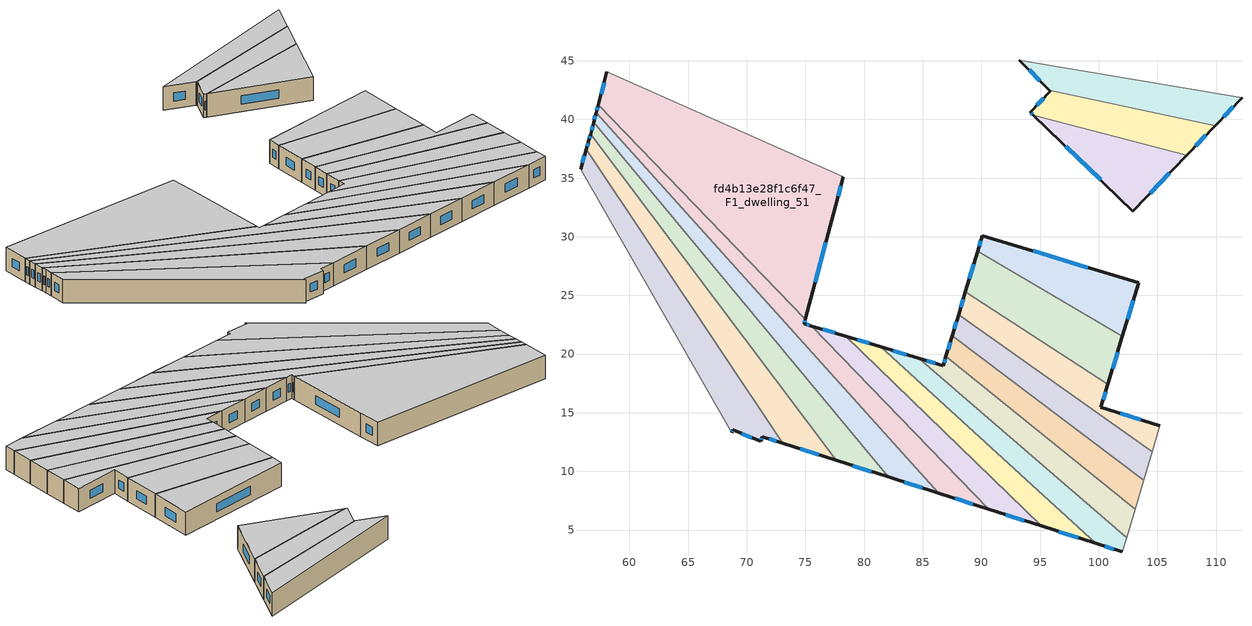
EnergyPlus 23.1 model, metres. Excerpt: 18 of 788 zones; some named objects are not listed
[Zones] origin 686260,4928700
fd4b13e28f1c6f47_F1_dwelling_37
 floor to fd4b13e28f1c6f47_F0_dwelling_37 (EU_floor_Construction): 56.32,37.46 73.07,12.39 71.34,12.95 71.2,12.57 68.8,13.53 68.71,13.31 55.82,35.76 z3
 wall outside (EU_wall_Construction): 68.71,13.31 68.8,13.53 71.2,12.57 71.34,12.95 73.07,12.39 / 56.32,37.46 55.82,35.76 z3:6
 wall to fd4b13e28f1c6f47_F1_dwelling_36 (EU_wall_Construction): 55.82,35.76 68.71,13.31 z3:6
 wall to fd4b13e28f1c6f47_F1_dwelling_38 (EU_wall_Construction): 73.07,12.39 56.32,37.46 z3:6
 window (EU_Window_Construction): 68.74,13.38 68.77,13.46 / 56.16,36.91 55.99,36.31 / 71.9,12.77 72.51,12.57 / 71.24,12.69 71.29,12.83 / 69.58,13.22 70.42,12.88 z3.97:5.03
 ceiling to fd4b13e28f1c6f47_F2_dwelling_37 (EU_floor_Construction): 73.07,12.39 56.32,37.46 55.82,35.76 68.71,13.31 68.8,13.53 71.2,12.57 71.34,12.95 z6
fd4b13e28f1c6f47_F1_dwelling_38
 floor to fd4b13e28f1c6f47_F0_dwelling_38 (EU_floor_Construction): 56.68,38.75 77.62,10.94 73.07,12.39 56.32,37.46 56.55,38.24 z3
 wall outside (EU_wall_Construction): 56.68,38.75 56.55,38.24 56.32,37.46 / 73.07,12.39 77.62,10.94 z3:6
 wall to fd4b13e28f1c6f47_F1_dwelling_39 (EU_wall_Construction): 77.62,10.94 56.68,38.75 z3:6
 window (EU_Window_Construction): 56.47,37.99 56.4,37.72 / 56.64,38.58 56.59,38.4 / 74.54,11.92 76.15,11.41 z3.97:5.03
 ceiling to fd4b13e28f1c6f47_F2_dwelling_38 (EU_floor_Construction): 77.62,10.94 56.68,38.75 56.55,38.24 56.32,37.46 73.07,12.39 z6
fd4b13e28f1c6f47_F1_dwelling_39
 floor to fd4b13e28f1c6f47_F0_dwelling_39 (EU_floor_Construction): 56.95,39.76 82.04,9.52 77.62,10.94 56.68,38.75 z3
 wall outside (EU_wall_Construction): 56.95,39.76 56.68,38.75 / 77.62,10.94 82.04,9.52 z3:6
 wall to fd4b13e28f1c6f47_F1_dwelling_40 (EU_wall_Construction): 82.04,9.52 56.95,39.76 z3:6
 window (EU_Window_Construction): 56.86,39.43 56.77,39.08 / 79.05,10.48 80.61,9.98 z3.97:5.03
 ceiling to fd4b13e28f1c6f47_F2_dwelling_39 (EU_floor_Construction): 82.04,9.52 56.95,39.76 56.68,38.75 77.62,10.94 z6
fd4b13e28f1c6f47_F1_dwelling_40
 floor to fd4b13e28f1c6f47_F0_dwelling_40 (EU_floor_Construction): 57.16,40.57 86.37,8.14 82.04,9.52 56.95,39.76 z3
 wall outside (EU_wall_Construction): 57.16,40.57 56.95,39.76 / 82.04,9.52 86.37,8.14 z3:6
 wall to fd4b13e28f1c6f47_F1_dwelling_41 (EU_wall_Construction): 86.37,8.14 57.16,40.57 z3:6
 window (EU_Window_Construction): 57.09,40.31 57.02,40.02 / 83.44,9.08 84.97,8.59 z3.97:5.03
 ceiling to fd4b13e28f1c6f47_F2_dwelling_40 (EU_floor_Construction): 86.37,8.14 57.16,40.57 56.95,39.76 82.04,9.52 z6
fd4b13e28f1c6f47_F1_dwelling_41
 floor to fd4b13e28f1c6f47_F0_dwelling_41 (EU_floor_Construction): 74.99,22.97 74.89,22.59 75.56,22.39 90.64,6.77 86.37,8.14 57.16,40.57 57.34,41.24 z3
 wall outside (EU_wall_Construction): 86.37,8.14 90.64,6.77 / 57.34,41.24 57.16,40.57 / 75.56,22.39 74.89,22.59 74.99,22.97 z3:6
 wall to fd4b13e28f1c6f47_F1_dwelling_42 (EU_wall_Construction): 90.64,6.77 75.56,22.39 z3:6
 wall to fd4b13e28f1c6f47_F1_dwelling_51 (EU_wall_Construction): 74.99,22.97 57.34,41.24 z3:6
 window (EU_Window_Construction): 87.75,7.7 89.26,7.22 / 57.28,41.03 57.22,40.79 / 74.92,22.71 74.96,22.85 / 75.34,22.45 75.1,22.52 z3.97:5.03
 ceiling to fd4b13e28f1c6f47_F2_dwelling_41 (EU_floor_Construction): 90.64,6.77 75.56,22.39 74.89,22.59 74.99,22.97 57.34,41.24 57.16,40.57 86.37,8.14 z6
fd4b13e28f1c6f47_F1_dwelling_42
 floor to fd4b13e28f1c6f47_F0_dwelling_42 (EU_floor_Construction): 90.64,6.77 75.56,22.39 78.42,21.52 95.08,5.35 z3
 wall outside (EU_wall_Construction): 90.64,6.77 95.08,5.35 / 78.42,21.52 75.56,22.39 z3:6
 wall to fd4b13e28f1c6f47_F1_dwelling_43 (EU_wall_Construction): 95.08,5.35 78.42,21.52 z3:6
 window (EU_Window_Construction): 92.08,6.31 93.64,5.81 / 77.49,21.8 76.48,22.11 z3.97:5.03
 ceiling to fd4b13e28f1c6f47_F2_dwelling_42 (EU_floor_Construction): 95.08,5.35 78.42,21.52 75.56,22.39 90.64,6.77 z6
fd4b13e28f1c6f47_F1_dwelling_43
 floor to fd4b13e28f1c6f47_F0_dwelling_43 (EU_floor_Construction): 95.08,5.35 78.42,21.52 81.43,20.61 99.77,3.85 z3
 wall outside (EU_wall_Construction): 95.08,5.35 99.77,3.85 / 81.43,20.61 78.42,21.52 z3:6
 wall to fd4b13e28f1c6f47_F1_dwelling_44 (EU_wall_Construction): 99.77,3.85 81.43,20.61 z3:6
 window (EU_Window_Construction): 96.6,4.87 98.25,4.34 / 80.46,20.91 79.4,21.23 z3.97:5.03
 ceiling to fd4b13e28f1c6f47_F2_dwelling_43 (EU_floor_Construction): 99.77,3.85 81.43,20.61 78.42,21.52 95.08,5.35 z6
fd4b13e28f1c6f47_F1_dwelling_44
 floor to fd4b13e28f1c6f47_F0_dwelling_44 (EU_floor_Construction): 102.39,4.34 102.03,3.13 99.77,3.85 81.43,20.61 84.66,19.64 z3
 wall outside (EU_wall_Construction): 99.77,3.85 102.03,3.13 / 84.66,19.64 81.43,20.61 z3:6
 wall adiabatic (EU_wall_Construction): 102.03,3.13 102.39,4.34 z3:6
 wall to fd4b13e28f1c6f47_F1_dwelling_45 (EU_wall_Construction): 102.39,4.34 84.66,19.64 z3:6
 window (EU_Window_Construction): 100.5,3.62 101.3,3.36 / 83.61,19.95 82.48,20.3 z3.97:5.03
 ceiling to fd4b13e28f1c6f47_F2_dwelling_44 (EU_floor_Construction): 102.03,3.13 102.39,4.34 84.66,19.64 81.43,20.61 99.77,3.85 z6
fd4b13e28f1c6f47_F1_dwelling_45
 floor to fd4b13e28f1c6f47_F0_dwelling_45 (EU_floor_Construction): 103.1,6.76 102.39,4.34 84.66,19.64 86.74,19.01 86.98,19.82 z3
 wall outside (EU_wall_Construction): 86.98,19.82 86.74,19.01 84.66,19.64 z3:6
 wall to fd4b13e28f1c6f47_F1_dwelling_46 (EU_wall_Construction): 103.1,6.76 86.98,19.82 z3:6
 wall adiabatic (EU_wall_Construction): 102.39,4.34 103.1,6.76 z3:6
 window (EU_Window_Construction): 86.06,19.21 85.33,19.43 / 86.9,19.55 86.82,19.27 z3.97:5.03
 ceiling to fd4b13e28f1c6f47_F2_dwelling_45 (EU_floor_Construction): 102.39,4.34 103.1,6.76 86.98,19.82 86.74,19.01 84.66,19.64 z6
fd4b13e28f1c6f47_F1_dwelling_46
 floor to fd4b13e28f1c6f47_F0_dwelling_46 (EU_floor_Construction): 103.83,9.22 103.1,6.76 86.98,19.82 87.52,21.58 z3
 wall outside (EU_wall_Construction): 87.52,21.58 86.98,19.82 z3:6
 wall adiabatic (EU_wall_Construction): 103.1,6.76 103.83,9.22 z3:6
 wall to fd4b13e28f1c6f47_F1_dwelling_47 (EU_wall_Construction): 103.83,9.22 87.52,21.58 z3:6
 window (EU_Window_Construction): 87.34,21.01 87.15,20.39 z3.97:5.03
 ceiling to fd4b13e28f1c6f47_F2_dwelling_46 (EU_floor_Construction): 103.1,6.76 103.83,9.22 87.52,21.58 86.98,19.82 z6
fd4b13e28f1c6f47_F1_dwelling_47
 floor to fd4b13e28f1c6f47_F0_dwelling_47 (EU_floor_Construction): 104.56,11.69 103.83,9.22 87.52,21.58 88.05,23.34 z3
 wall outside (EU_wall_Construction): 88.05,23.34 87.52,21.58 z3:6
 wall adiabatic (EU_wall_Construction): 103.83,9.22 104.56,11.69 z3:6
 wall to fd4b13e28f1c6f47_F1_dwelling_48 (EU_wall_Construction): 104.56,11.69 88.05,23.34 z3:6
 window (EU_Window_Construction): 87.88,22.77 87.69,22.15 z3.97:5.03
 ceiling to fd4b13e28f1c6f47_F2_dwelling_47 (EU_floor_Construction): 103.83,9.22 104.56,11.69 88.05,23.34 87.52,21.58 z6
fd4b13e28f1c6f47_F1_dwelling_48
 floor to fd4b13e28f1c6f47_F0_dwelling_48 (EU_floor_Construction): 100.78,17.41 100.19,15.45 105.22,13.91 104.56,11.69 88.05,23.34 88.64,25.3 z3
 wall outside (EU_wall_Construction): 105.22,13.91 100.19,15.45 100.78,17.41 / 88.64,25.3 88.05,23.34 z3:6
 wall adiabatic (EU_wall_Construction): 104.56,11.69 105.22,13.91 z3:6
 wall to fd4b13e28f1c6f47_F1_dwelling_49 (EU_wall_Construction): 100.78,17.41 88.64,25.3 z3:6
 window (EU_Window_Construction): 100.38,16.08 100.59,16.77 / 103.59,14.41 101.82,14.95 / 88.45,24.67 88.24,23.98 z3.97:5.03
 ceiling to fd4b13e28f1c6f47_F2_dwelling_48 (EU_floor_Construction): 104.56,11.69 105.22,13.91 100.19,15.45 100.78,17.41 88.64,25.3 88.05,23.34 z6
fd4b13e28f1c6f47_F1_dwelling_49
 floor to fd4b13e28f1c6f47_F0_dwelling_49 (EU_floor_Construction): 102.02,21.5 100.78,17.41 88.64,25.3 89.69,28.76 z3
 wall outside (EU_wall_Construction): 89.69,28.76 88.64,25.3 / 100.78,17.41 102.02,21.5 z3:6
 wall to fd4b13e28f1c6f47_F1_dwelling_50 (EU_wall_Construction): 102.02,21.5 89.69,28.76 z3:6
 window (EU_Window_Construction): 89.35,27.64 88.98,26.42 / 101.18,18.74 101.61,20.18 z3.97:5.03
 ceiling to fd4b13e28f1c6f47_F2_dwelling_49 (EU_floor_Construction): 100.78,17.41 102.02,21.5 89.69,28.76 88.64,25.3 z6
fd4b13e28f1c6f47_F1_dwelling_50
 floor to fd4b13e28f1c6f47_F0_dwelling_50 (EU_floor_Construction): 103.4,26.08 102.02,21.5 89.69,28.76 90.09,30.09 z3
 wall outside (EU_wall_Construction): 102.02,21.5 103.4,26.08 90.09,30.09 89.69,28.76 z3:6
 window (EU_Window_Construction): 99.08,27.38 94.4,28.79 / 102.46,22.99 102.95,24.59 / 89.96,29.66 89.82,29.19 z3.97:5.03
 ceiling to fd4b13e28f1c6f47_F2_dwelling_50 (EU_floor_Construction): 102.02,21.5 103.4,26.08 90.09,30.09 89.69,28.76 z6
fd4b13e28f1c6f47_F1_dwelling_51
 floor to fd4b13e28f1c6f47_F0_dwelling_51 (EU_floor_Construction): 78.24,35.12 77.6,32.68 74.99,22.97 57.34,41.24 58.08,44.05 z3
 wall outside (EU_wall_Construction): 74.99,22.97 77.6,32.68 78.24,35.12 / 58.08,44.05 57.34,41.24 z3:6
 wall to fd4b13e28f1c6f47_F1_dwelling_52 (EU_wall_Construction): 78.24,35.12 58.08,44.05 z3:6
 window (EU_Window_Construction): 75.84,26.12 76.75,29.53 / 57.84,43.14 57.58,42.15 / 77.81,33.47 78.03,34.33 z3.97:5.03
 ceiling to fd4b13e28f1c6f47_F2_dwelling_51 (EU_floor_Construction): 74.99,22.97 77.6,32.68 78.24,35.12 58.08,44.05 57.34,41.24 z6
fd4b13e28f1c6f47_F1_dwelling_53
 floor to fd4b13e28f1c6f47_F0_dwelling_53 (EU_floor_Construction): 107.49,36.94 102.91,32.19 94.42,40.37 z3
 wall outside (EU_wall_Construction): 94.42,40.37 102.91,32.19 107.49,36.94 z3:6
 wall to fd4b13e28f1c6f47_F1_dwelling_54 (EU_wall_Construction): 107.49,36.94 94.42,40.37 z3:6
 window (EU_Window_Construction): 104.39,33.73 106,35.4 / 97.17,37.72 100.16,34.84 z3.97:5.03
 ceiling to fd4b13e28f1c6f47_F2_dwelling_53 (EU_floor_Construction): 102.91,32.19 107.49,36.94 94.42,40.37 z6
fd4b13e28f1c6f47_F1_dwelling_54
 floor to fd4b13e28f1c6f47_F0_dwelling_54 (EU_floor_Construction): 109.93,39.47 107.49,36.94 94.42,40.37 94.17,40.62 95.88,42.39 95.79,42.48 z3
 wall outside (EU_wall_Construction): 95.79,42.48 95.88,42.39 94.17,40.62 94.42,40.37 / 107.49,36.94 109.93,39.47 z3:6
 wall to fd4b13e28f1c6f47_F1_dwelling_55 (EU_wall_Construction): 109.93,39.47 95.79,42.48 z3:6
 window (EU_Window_Construction): 94.25,40.54 94.34,40.45 / 95.32,41.81 94.72,41.19 / 108.28,37.76 109.14,38.65 z3.97:5.03
 ceiling to fd4b13e28f1c6f47_F2_dwelling_54 (EU_floor_Construction): 107.49,36.94 109.93,39.47 95.79,42.48 95.88,42.39 94.17,40.62 94.42,40.37 z6
fd4b13e28f1c6f47_F1_dwelling_55
 floor to fd4b13e28f1c6f47_F0_dwelling_55 (EU_floor_Construction): 112.22,41.84 109.93,39.47 95.79,42.48 93.24,45.07 z3
 wall outside (EU_wall_Construction): 93.24,45.07 95.79,42.48 / 109.93,39.47 112.22,41.84 z3:6
 wall to fd4b13e28f1c6f47_F1_dwelling_56 (EU_wall_Construction): 112.22,41.84 93.24,45.07 z3:6
 window (EU_Window_Construction): 94.07,44.23 94.96,43.32 / 110.67,40.24 111.47,41.07 z3.97:5.03
 ceiling to fd4b13e28f1c6f47_F2_dwelling_55 (EU_floor_Construction): 109.93,39.47 112.22,41.84 93.24,45.07 95.79,42.48 z6
[Building]
EU S2 Campaign: North Axis=0; Terrain=City; Solar Distribution=FullExterior
[Site:Location]
Bologna: Latitude=44.5; Longitude=11.25; Time Zone=1; Elevation=37
[SizingPeriod:WeatherFileDays]
AnnualSizingPeriod: Begin Month=1; Begin Day of Month=1; End Month=12; End Day of Month=31; Day of Week for Start Day=Monday; Use Weather File Daylight Saving Period=No; Use Weather File Rain and Snow Indicators=No
[MATERIAL]
EU_InternalMass_Material: Roughness=MediumRough; Thickness=0.1; Conductivity=1; Density=1800; Specific Heat=900; Thermal Absorptance=0.9; Solar Absorptance=0.7; Visible Absorptance=0.7
[MATERIAL:NOMASS] Roughness=MediumRough; Thermal Absorptance=0.9; Solar Absorptance=0.7; Visible Absorptance=0.7
Name | Thermal Resistance
EU_wall_NoMass | 0.779417
EU_floor_NoMass | 0.588222
[WINDOWMATERIAL:SIMPLEGLAZINGSYSTEM]
EU_Window_SimpleGlazing: UFactor=5.16242; Solar Heat Gain Coefficient=0.85; Visible Transmittance=0.85
[CONSTRUCTION]
EU_wall_Construction: EU_wall_NoMass
EU_floor_Construction: EU_floor_NoMass
EU_Window_Construction: EU_Window_SimpleGlazing
EU_InternalMass_Construction: EU_InternalMass_Material
[ZONE] Type=1; Multiplier=1; Ceiling Height=autocalculate; Floor Area=autocalculate; Part of Total Floor Area=Yes
Name | Volume
fd4b13e28f1c6f47_F1_dwelling_37 | 190.11
fd4b13e28f1c6f47_F1_dwelling_38 | 190.018
fd4b13e28f1c6f47_F1_dwelling_39 | 190.095
fd4b13e28f1c6f47_F1_dwelling_40 | 190.117
fd4b13e28f1c6f47_F1_dwelling_41 | 190.074
fd4b13e28f1c6f47_F1_dwelling_42 | 119.744
fd4b13e28f1c6f47_F1_dwelling_43 | 126.868
fd4b13e28f1c6f47_F1_dwelling_44 | 131.747
fd4b13e28f1c6f47_F1_dwelling_45 | 127.926
fd4b13e28f1c6f47_F1_dwelling_46 | 126.876
fd4b13e28f1c6f47_F1_dwelling_47 | 126.95
fd4b13e28f1c6f47_F1_dwelling_48 | 120.264
fd4b13e28f1c6f47_F1_dwelling_49 | 164.548
fd4b13e28f1c6f47_F1_dwelling_50 | 128.534
fd4b13e28f1c6f47_F1_dwelling_51 | 505.823
fd4b13e28f1c6f47_F1_dwelling_53 | 116.773
fd4b13e28f1c6f47_F1_dwelling_54 | 113.755
fd4b13e28f1c6f47_F1_dwelling_55 | 121.934
[INTERNALMASS] Construction=EU_InternalMass_Construction
Name | Zone or ZoneList | Surface Area
fd4b13e28f1c6f47_F1_dwelling_37_EU_InternalMass | fd4b13e28f1c6f47_F1_dwelling_37 | 63.37
fd4b13e28f1c6f47_F1_dwelling_38_EU_InternalMass | fd4b13e28f1c6f47_F1_dwelling_38 | 63.3395
fd4b13e28f1c6f47_F1_dwelling_39_EU_InternalMass | fd4b13e28f1c6f47_F1_dwelling_39 | 63.3649
fd4b13e28f1c6f47_F1_dwelling_40_EU_InternalMass | fd4b13e28f1c6f47_F1_dwelling_40 | 63.3723
fd4b13e28f1c6f47_F1_dwelling_41_EU_InternalMass | fd4b13e28f1c6f47_F1_dwelling_41 | 63.3581
fd4b13e28f1c6f47_F1_dwelling_42_EU_InternalMass | fd4b13e28f1c6f47_F1_dwelling_42 | 39.9143
fd4b13e28f1c6f47_F1_dwelling_43_EU_InternalMass | fd4b13e28f1c6f47_F1_dwelling_43 | 42.2893
fd4b13e28f1c6f47_F1_dwelling_44_EU_InternalMass | fd4b13e28f1c6f47_F1_dwelling_44 | 43.9156
fd4b13e28f1c6f47_F1_dwelling_45_EU_InternalMass | fd4b13e28f1c6f47_F1_dwelling_45 | 42.6423
fd4b13e28f1c6f47_F1_dwelling_46_EU_InternalMass | fd4b13e28f1c6f47_F1_dwelling_46 | 42.2918
fd4b13e28f1c6f47_F1_dwelling_47_EU_InternalMass | fd4b13e28f1c6f47_F1_dwelling_47 | 42.3171
fd4b13e28f1c6f47_F1_dwelling_48_EU_InternalMass | fd4b13e28f1c6f47_F1_dwelling_48 | 40.0876
fd4b13e28f1c6f47_F1_dwelling_49_EU_InternalMass | fd4b13e28f1c6f47_F1_dwelling_49 | 54.8485
fd4b13e28f1c6f47_F1_dwelling_50_EU_InternalMass | fd4b13e28f1c6f47_F1_dwelling_50 | 42.8446
fd4b13e28f1c6f47_F1_dwelling_51_EU_InternalMass | fd4b13e28f1c6f47_F1_dwelling_51 | 168.598
fd4b13e28f1c6f47_F1_dwelling_53_EU_InternalMass | fd4b13e28f1c6f47_F1_dwelling_53 | 38.922
fd4b13e28f1c6f47_F1_dwelling_54_EU_InternalMass | fd4b13e28f1c6f47_F1_dwelling_54 | 37.9189
fd4b13e28f1c6f47_F1_dwelling_55_EU_InternalMass | fd4b13e28f1c6f47_F1_dwelling_55 | 40.6451
[OTHEREQUIPMENT] Fuel Type=Electricity; Design Level Calculation Method=Watts/Area; Power per Zone Floor Area=1; Fraction Latent=0; Fraction Radiant=0; Fraction Lost=0; Carbon Dioxide Generation Rate=0; EndUse Subcategory=EU_Step8_InternalGains
Name | Zone or ZoneList or Space or SpaceList | Schedule
EU_Step8_InternalGain_fd4b13e28f1c6f47_F1_dwelling_37_f000 | fd4b13e28f1c6f47_F1_dwelling_37 | EU_Step8_GainSchedule_fd4b13e28f1c6f47_F1_dwelling_37_f000
EU_Step8_InternalGain_fd4b13e28f1c6f47_F1_dwelling_38_f000 | fd4b13e28f1c6f47_F1_dwelling_38 | EU_Step8_GainSchedule_fd4b13e28f1c6f47_F1_dwelling_38_f000
EU_Step8_InternalGain_fd4b13e28f1c6f47_F1_dwelling_39_f000 | fd4b13e28f1c6f47_F1_dwelling_39 | EU_Step8_GainSchedule_fd4b13e28f1c6f47_F1_dwelling_39_f000
EU_Step8_InternalGain_fd4b13e28f1c6f47_F1_dwelling_40_f000 | fd4b13e28f1c6f47_F1_dwelling_40 | EU_Step8_GainSchedule_fd4b13e28f1c6f47_F1_dwelling_40_f000
EU_Step8_InternalGain_fd4b13e28f1c6f47_F1_dwelling_41_f000 | fd4b13e28f1c6f47_F1_dwelling_41 | EU_Step8_GainSchedule_fd4b13e28f1c6f47_F1_dwelling_41_f000
EU_Step8_InternalGain_fd4b13e28f1c6f47_F1_dwelling_42_f000 | fd4b13e28f1c6f47_F1_dwelling_42 | EU_Step8_GainSchedule_fd4b13e28f1c6f47_F1_dwelling_42_f000
EU_Step8_InternalGain_fd4b13e28f1c6f47_F1_dwelling_43_f000 | fd4b13e28f1c6f47_F1_dwelling_43 | EU_Step8_GainSchedule_fd4b13e28f1c6f47_F1_dwelling_43_f000
EU_Step8_InternalGain_fd4b13e28f1c6f47_F1_dwelling_44_f000 | fd4b13e28f1c6f47_F1_dwelling_44 | EU_Step8_GainSchedule_fd4b13e28f1c6f47_F1_dwelling_44_f000
EU_Step8_InternalGain_fd4b13e28f1c6f47_F1_dwelling_45_f000 | fd4b13e28f1c6f47_F1_dwelling_45 | EU_Step8_GainSchedule_fd4b13e28f1c6f47_F1_dwelling_45_f000
EU_Step8_InternalGain_fd4b13e28f1c6f47_F1_dwelling_46_f000 | fd4b13e28f1c6f47_F1_dwelling_46 | EU_Step8_GainSchedule_fd4b13e28f1c6f47_F1_dwelling_46_f000
EU_Step8_InternalGain_fd4b13e28f1c6f47_F1_dwelling_47_f000 | fd4b13e28f1c6f47_F1_dwelling_47 | EU_Step8_GainSchedule_fd4b13e28f1c6f47_F1_dwelling_47_f000
EU_Step8_InternalGain_fd4b13e28f1c6f47_F1_dwelling_48_f000 | fd4b13e28f1c6f47_F1_dwelling_48 | EU_Step8_GainSchedule_fd4b13e28f1c6f47_F1_dwelling_48_f000
EU_Step8_InternalGain_fd4b13e28f1c6f47_F1_dwelling_49_f000 | fd4b13e28f1c6f47_F1_dwelling_49 | EU_Step8_GainSchedule_fd4b13e28f1c6f47_F1_dwelling_49_f000
EU_Step8_InternalGain_fd4b13e28f1c6f47_F1_dwelling_50_f000 | fd4b13e28f1c6f47_F1_dwelling_50 | EU_Step8_GainSchedule_fd4b13e28f1c6f47_F1_dwelling_50_f000
EU_Step8_InternalGain_fd4b13e28f1c6f47_F1_dwelling_51_f000 | fd4b13e28f1c6f47_F1_dwelling_51 | EU_Step8_GainSchedule_fd4b13e28f1c6f47_F1_dwelling_51_f000
EU_Step8_InternalGain_fd4b13e28f1c6f47_F1_dwelling_53_f000 | fd4b13e28f1c6f47_F1_dwelling_53 | EU_Step8_GainSchedule_fd4b13e28f1c6f47_F1_dwelling_53_f000
EU_Step8_InternalGain_fd4b13e28f1c6f47_F1_dwelling_54_f000 | fd4b13e28f1c6f47_F1_dwelling_54 | EU_Step8_GainSchedule_fd4b13e28f1c6f47_F1_dwelling_54_f000
EU_Step8_InternalGain_fd4b13e28f1c6f47_F1_dwelling_55_f000 | fd4b13e28f1c6f47_F1_dwelling_55 | EU_Step8_GainSchedule_fd4b13e28f1c6f47_F1_dwelling_55_f000
[ZONEVENTILATION:DESIGNFLOWRATE] Schedule=EU_AlwaysOn; Design Flow Rate Calculation Method=AirChanges/Hour; Air Changes per Hour=0.712058; Ventilation Type=Natural; Fan Pressure Rise=0; Fan Total Efficiency=1; Constant Term Coefficient=1; Temperature Term Coefficient=0; Velocity Term Coefficient=0; Velocity Squared Term Coefficient=0; Minimum Indoor Temperature=-100; Maximum Indoor Temperature=100; Delta Temperature=-100; Minimum Outdoor Temperature=-100; Maximum Outdoor Temperature=100; Maximum Wind Speed=40
Name | Zone or ZoneList or Space or SpaceList
EU_ConstantAir_fd4b13e28f1c6f47_F1_dwelling_37 | fd4b13e28f1c6f47_F1_dwelling_37
EU_ConstantAir_fd4b13e28f1c6f47_F1_dwelling_38 | fd4b13e28f1c6f47_F1_dwelling_38
EU_ConstantAir_fd4b13e28f1c6f47_F1_dwelling_39 | fd4b13e28f1c6f47_F1_dwelling_39
EU_ConstantAir_fd4b13e28f1c6f47_F1_dwelling_40 | fd4b13e28f1c6f47_F1_dwelling_40
EU_ConstantAir_fd4b13e28f1c6f47_F1_dwelling_41 | fd4b13e28f1c6f47_F1_dwelling_41
EU_ConstantAir_fd4b13e28f1c6f47_F1_dwelling_42 | fd4b13e28f1c6f47_F1_dwelling_42
EU_ConstantAir_fd4b13e28f1c6f47_F1_dwelling_43 | fd4b13e28f1c6f47_F1_dwelling_43
EU_ConstantAir_fd4b13e28f1c6f47_F1_dwelling_44 | fd4b13e28f1c6f47_F1_dwelling_44
EU_ConstantAir_fd4b13e28f1c6f47_F1_dwelling_45 | fd4b13e28f1c6f47_F1_dwelling_45
EU_ConstantAir_fd4b13e28f1c6f47_F1_dwelling_46 | fd4b13e28f1c6f47_F1_dwelling_46
EU_ConstantAir_fd4b13e28f1c6f47_F1_dwelling_47 | fd4b13e28f1c6f47_F1_dwelling_47
EU_ConstantAir_fd4b13e28f1c6f47_F1_dwelling_48 | fd4b13e28f1c6f47_F1_dwelling_48
EU_ConstantAir_fd4b13e28f1c6f47_F1_dwelling_49 | fd4b13e28f1c6f47_F1_dwelling_49
EU_ConstantAir_fd4b13e28f1c6f47_F1_dwelling_50 | fd4b13e28f1c6f47_F1_dwelling_50
EU_ConstantAir_fd4b13e28f1c6f47_F1_dwelling_51 | fd4b13e28f1c6f47_F1_dwelling_51
EU_ConstantAir_fd4b13e28f1c6f47_F1_dwelling_53 | fd4b13e28f1c6f47_F1_dwelling_53
EU_ConstantAir_fd4b13e28f1c6f47_F1_dwelling_54 | fd4b13e28f1c6f47_F1_dwelling_54
EU_ConstantAir_fd4b13e28f1c6f47_F1_dwelling_55 | fd4b13e28f1c6f47_F1_dwelling_55
[HVACTEMPLATE:ZONE:IDEALLOADSAIRSYSTEM] System Availability Schedule=EU_AlwaysOn; Maximum Heating Supply Air Temperature=50; Minimum Cooling Supply Air Temperature=13; Maximum Heating Supply Air Humidity Ratio=0.0156; Minimum Cooling Supply Air Humidity Ratio=0.0077; Heating Limit=NoLimit; Cooling Limit=NoLimit; Heating Availability Schedule=EU_AlwaysOn; Cooling Availability Schedule=EU_CoolingOff; Dehumidification Control Type=ConstantSensibleHeatRatio; Cooling Sensible Heat Ratio=0.7; Dehumidification Setpoint=60; Humidification Control Type=None; Humidification Setpoint=30; Outdoor Air Method=None; Outdoor Air Flow Rate per Person=0.00944; Outdoor Air Flow Rate per Zone Floor Area=0; Outdoor Air Flow Rate per Zone=0; Demand Controlled Ventilation Type=None; Outdoor Air Economizer Type=NoEconomizer; Heat Recovery Type=None; Sensible Heat Recovery Effectiveness=0.7; Latent Heat Recovery Effectiveness=0.65
Name | Template Thermostat
fd4b13e28f1c6f47_F1_dwelling_37 | EU_HeatOnly_fd4b13e28f1c6f47_F1_dwelling_37
fd4b13e28f1c6f47_F1_dwelling_38 | EU_HeatOnly_fd4b13e28f1c6f47_F1_dwelling_38
fd4b13e28f1c6f47_F1_dwelling_39 | EU_HeatOnly_fd4b13e28f1c6f47_F1_dwelling_39
fd4b13e28f1c6f47_F1_dwelling_40 | EU_HeatOnly_fd4b13e28f1c6f47_F1_dwelling_40
fd4b13e28f1c6f47_F1_dwelling_41 | EU_HeatOnly_fd4b13e28f1c6f47_F1_dwelling_41
fd4b13e28f1c6f47_F1_dwelling_42 | EU_HeatOnly_fd4b13e28f1c6f47_F1_dwelling_42
fd4b13e28f1c6f47_F1_dwelling_43 | EU_HeatOnly_fd4b13e28f1c6f47_F1_dwelling_43
fd4b13e28f1c6f47_F1_dwelling_44 | EU_HeatOnly_fd4b13e28f1c6f47_F1_dwelling_44
fd4b13e28f1c6f47_F1_dwelling_45 | EU_HeatOnly_fd4b13e28f1c6f47_F1_dwelling_45
fd4b13e28f1c6f47_F1_dwelling_46 | EU_HeatOnly_fd4b13e28f1c6f47_F1_dwelling_46
fd4b13e28f1c6f47_F1_dwelling_47 | EU_HeatOnly_fd4b13e28f1c6f47_F1_dwelling_47
fd4b13e28f1c6f47_F1_dwelling_48 | EU_HeatOnly_fd4b13e28f1c6f47_F1_dwelling_48
fd4b13e28f1c6f47_F1_dwelling_49 | EU_HeatOnly_fd4b13e28f1c6f47_F1_dwelling_49
fd4b13e28f1c6f47_F1_dwelling_50 | EU_HeatOnly_fd4b13e28f1c6f47_F1_dwelling_50
fd4b13e28f1c6f47_F1_dwelling_51 | EU_HeatOnly_fd4b13e28f1c6f47_F1_dwelling_51
fd4b13e28f1c6f47_F1_dwelling_53 | EU_HeatOnly_fd4b13e28f1c6f47_F1_dwelling_53
fd4b13e28f1c6f47_F1_dwelling_54 | EU_HeatOnly_fd4b13e28f1c6f47_F1_dwelling_54
fd4b13e28f1c6f47_F1_dwelling_55 | EU_HeatOnly_fd4b13e28f1c6f47_F1_dwelling_55
[SIZING:ZONE] Zone Cooling Design Supply Air Temperature Input Method=SupplyAirTemperature; Zone Cooling Design Supply Air Temperature=13; Zone Heating Design Supply Air Temperature Input Method=SupplyAirTemperature; Zone Heating Design Supply Air Temperature=50; Zone Cooling Design Supply Air Humidity Ratio=0.008; Zone Heating Design Supply Air Humidity Ratio=0.008; Cooling Design Air Flow Method=DesignDay; Cooling Design Air Flow Rate=0; Cooling Minimum Air Flow per Zone Floor Area=0.000762; Cooling Minimum Air Flow=0; Cooling Minimum Air Flow Fraction=0.2; Heating Design Air Flow Method=DesignDay; Heating Design Air Flow Rate=0; Heating Maximum Air Flow per Zone Floor Area=0.002032; Heating Maximum Air Flow=0.141576; Heating Maximum Air Flow Fraction=0.3; Account for Dedicated Outdoor Air System=No; Dedicated Outdoor Air System Control Strategy=NeutralSupplyAir; Dedicated Outdoor Air Low Setpoint Temperature for Design=autosize; Dedicated Outdoor Air High Setpoint Temperature for Design=autosize; Zone Load Sizing Method=Sensible Load Only No Latent Load; Zone Latent Cooling Design Supply Air Humidity Ratio Input Method=HumidityRatioDifference; Zone Cooling Design Supply Air Humidity Ratio Difference=0.005; Zone Latent Heating Design Supply Air Humidity Ratio Input Method=HumidityRatioDifference; Zone Humidification Design Supply Air Humidity Ratio Difference=0.005
fd4b13e28f1c6f47_F1_dwelling_37; fd4b13e28f1c6f47_F1_dwelling_38; fd4b13e28f1c6f47_F1_dwelling_39; fd4b13e28f1c6f47_F1_dwelling_40; fd4b13e28f1c6f47_F1_dwelling_41; fd4b13e28f1c6f47_F1_dwelling_42; fd4b13e28f1c6f47_F1_dwelling_43; fd4b13e28f1c6f47_F1_dwelling_44; fd4b13e28f1c6f47_F1_dwelling_45; fd4b13e28f1c6f47_F1_dwelling_46; fd4b13e28f1c6f47_F1_dwelling_47; fd4b13e28f1c6f47_F1_dwelling_48; fd4b13e28f1c6f47_F1_dwelling_49; fd4b13e28f1c6f47_F1_dwelling_50; fd4b13e28f1c6f47_F1_dwelling_51; fd4b13e28f1c6f47_F1_dwelling_53; fd4b13e28f1c6f47_F1_dwelling_54; fd4b13e28f1c6f47_F1_dwelling_55
[SCHEDULE:CONSTANT]
Name | Hourly Value
EU_AlwaysOn | 1
EU_CoolingOff | 0
[SCHEDULE:FILE] Column Number=1; Rows to Skip at Top=0; Number of Hours of Data=8760; Column Separator=Comma; Interpolate to Timestep=No; Minutes per Item=60; Adjust Schedule for Daylight Savings=Yes
Name | File
EU_Step8_GainSchedule_fd4b13e28f1c6f47_F1_dwelling_37_f000 | ../../schedules/fd4b13e28f1c6f47/fd4b13e28f1c6f47_F1_dwelling_37_f000_gain.csv
EU_Step8_GainSchedule_fd4b13e28f1c6f47_F1_dwelling_38_f000 | ../../schedules/fd4b13e28f1c6f47/fd4b13e28f1c6f47_F1_dwelling_38_f000_gain.csv
EU_Step8_GainSchedule_fd4b13e28f1c6f47_F1_dwelling_39_f000 | ../../schedules/fd4b13e28f1c6f47/fd4b13e28f1c6f47_F1_dwelling_39_f000_gain.csv
EU_Step8_GainSchedule_fd4b13e28f1c6f47_F1_dwelling_40_f000 | ../../schedules/fd4b13e28f1c6f47/fd4b13e28f1c6f47_F1_dwelling_40_f000_gain.csv
EU_Step8_GainSchedule_fd4b13e28f1c6f47_F1_dwelling_41_f000 | ../../schedules/fd4b13e28f1c6f47/fd4b13e28f1c6f47_F1_dwelling_41_f000_gain.csv
EU_Step8_GainSchedule_fd4b13e28f1c6f47_F1_dwelling_42_f000 | ../../schedules/fd4b13e28f1c6f47/fd4b13e28f1c6f47_F1_dwelling_42_f000_gain.csv
EU_Step8_GainSchedule_fd4b13e28f1c6f47_F1_dwelling_43_f000 | ../../schedules/fd4b13e28f1c6f47/fd4b13e28f1c6f47_F1_dwelling_43_f000_gain.csv
EU_Step8_GainSchedule_fd4b13e28f1c6f47_F1_dwelling_44_f000 | ../../schedules/fd4b13e28f1c6f47/fd4b13e28f1c6f47_F1_dwelling_44_f000_gain.csv
EU_Step8_GainSchedule_fd4b13e28f1c6f47_F1_dwelling_45_f000 | ../../schedules/fd4b13e28f1c6f47/fd4b13e28f1c6f47_F1_dwelling_45_f000_gain.csv
EU_Step8_GainSchedule_fd4b13e28f1c6f47_F1_dwelling_46_f000 | ../../schedules/fd4b13e28f1c6f47/fd4b13e28f1c6f47_F1_dwelling_46_f000_gain.csv
EU_Step8_GainSchedule_fd4b13e28f1c6f47_F1_dwelling_47_f000 | ../../schedules/fd4b13e28f1c6f47/fd4b13e28f1c6f47_F1_dwelling_47_f000_gain.csv
EU_Step8_GainSchedule_fd4b13e28f1c6f47_F1_dwelling_48_f000 | ../../schedules/fd4b13e28f1c6f47/fd4b13e28f1c6f47_F1_dwelling_48_f000_gain.csv
EU_Step8_GainSchedule_fd4b13e28f1c6f47_F1_dwelling_49_f000 | ../../schedules/fd4b13e28f1c6f47/fd4b13e28f1c6f47_F1_dwelling_49_f000_gain.csv
EU_Step8_GainSchedule_fd4b13e28f1c6f47_F1_dwelling_50_f000 | ../../schedules/fd4b13e28f1c6f47/fd4b13e28f1c6f47_F1_dwelling_50_f000_gain.csv
EU_Step8_GainSchedule_fd4b13e28f1c6f47_F1_dwelling_51_f000 | ../../schedules/fd4b13e28f1c6f47/fd4b13e28f1c6f47_F1_dwelling_51_f000_gain.csv
EU_Step8_GainSchedule_fd4b13e28f1c6f47_F1_dwelling_53_f000 | ../../schedules/fd4b13e28f1c6f47/fd4b13e28f1c6f47_F1_dwelling_53_f000_gain.csv
EU_Step8_GainSchedule_fd4b13e28f1c6f47_F1_dwelling_54_f000 | ../../schedules/fd4b13e28f1c6f47/fd4b13e28f1c6f47_F1_dwelling_54_f000_gain.csv
EU_Step8_GainSchedule_fd4b13e28f1c6f47_F1_dwelling_55_f000 | ../../schedules/fd4b13e28f1c6f47/fd4b13e28f1c6f47_F1_dwelling_55_f000_gain.csv
